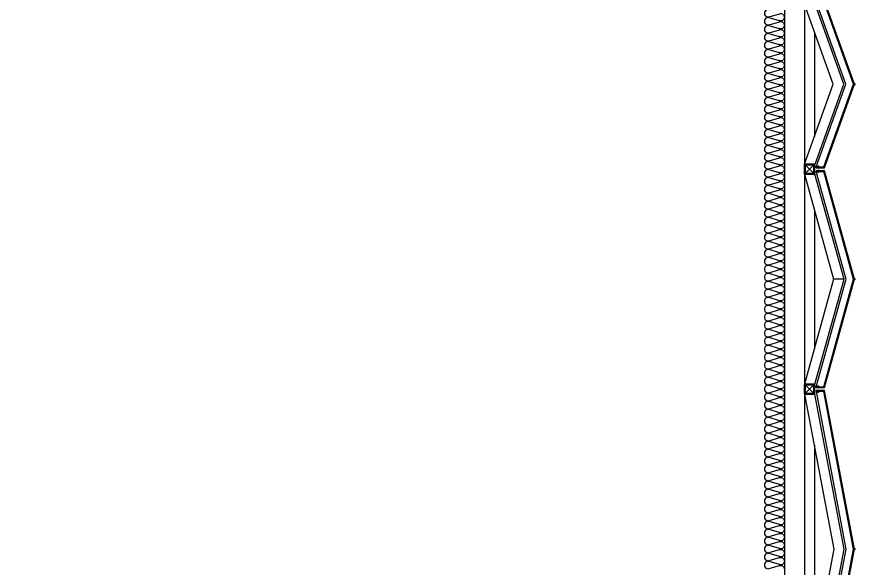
# Model space of a CAD drawing. Header units: millimetres. Extents: x -95754 to 177808, y 34455 to 150605.
# Drawn here: x 173617 to 177808, y 109509 to 112268 of the extents above; entities that cross this region are included whole.
import ezdxf

# ---------------------------------------------------------------- set-up
doc = ezdxf.new("R2010")
doc.units = ezdxf.units.MM
doc.header["$LTSCALE"] = 300
doc.linetypes.add('HID', pattern=[2.8, 1.8, -1])
for name, color, linetype in [('6FIN', 6, 'Continuous'), ('A-하지철물', 55, 'Continuous'), ('alucobond', 4, 'Continuous'), ('ISL', 251, 'Continuous'), ('mold', 4, 'Continuous'), ('SHEET', 6, 'Continuous')]:
    doc.layers.add(name, color=color, linetype=linetype)

# ---------------------------------------------------------------- blocks, each defined once
blk = doc.blocks.new('EX-850-1')
at = {"layer": '6FIN', "elevation": 0}
for points in [[(3.2, 204.1), (46.8, 204.1, 0.414214), (50, 207.3), (50, 250.9, 0.414214), (46.8, 254.1), (3.2, 254.1, 0.414214), (0, 250.9), (0, 207.3, 0.414214)], [(896.8, 204.1), (853.2, 204.1, -0.414214), (850, 207.3), (850, 250.9, -0.414214), (853.2, 254.1), (896.8, 254.1, -0.414214), (900, 250.9), (900, 207.3, -0.414214)]]:
    blk.add_lwpolyline(points, format="xyb", close=True, dxfattribs=at)
at = {"layer": 'A-하지철물'}
for p, q in [((850, 254.1), (50, 254.1)), ((710.9, 204.1), (189.1, 204.1))]:
    blk.add_line(p, q, dxfattribs=at)
at = {"layer": 'A-하지철물', "elevation": 0}
for points in [[(49.9, 254.1), (450, 110.3), (850.1, 254.1)], [(50, 204.1), (50, 200.9), (450, 57.2), (850, 200.9), (850, 204.1)]]:
    blk.add_lwpolyline(points, dxfattribs=at)
at = {"layer": 'A-하지철물'}
blk.add_circle((450, 4.1), 4.07, dxfattribs=at)
at = {"layer": 'alucobond', "color": 251, "linetype": 'HID', "ltscale": 10}
for p, q in [((30.2, 185.1), (41.5, 185.1)), ((31.5, 182.4), (31.5, 187.8)), ((31.5, 186.6), (39.5, 186.6)), ((31.5, 183.6), (39.5, 183.6)), ((32, 189.3), (32.5, 189.3)), ((32, 180.9), (32.5, 180.9)), ((32.5, 180.9), (32.5, 189.3)), ((38, 182.7), (38, 187.4)), ((39.5, 182.7), (39.5, 187.4)), ((869.8, 185.1), (858.5, 185.1)), ((860.5, 182.7), (860.5, 187.4)), ((868.5, 186.6), (860.5, 186.6)), ((868.5, 183.6), (860.5, 183.6)), ((862, 182.7), (862, 187.4)), ((867.5, 180.9), (867.5, 189.3)), ((868, 189.3), (867.5, 189.3)), ((868, 180.9), (867.5, 180.9)), ((868.5, 182.4), (868.5, 187.8))]:
    blk.add_line(p, q, dxfattribs=at)
at = {"layer": 'alucobond'}
for p, q in [((32.5, 195.1), (36.5, 195.1)), ((867.5, 195.1), (863.5, 195.1))]:
    blk.add_line(p, q, dxfattribs=at)
at = {"layer": 'alucobond', "color": 251, "linetype": 'HID', "ltscale": 10}
for points in [[(32, 189.3), (31.5, 187.8)], [(32, 180.9), (31.5, 182.4)], [(868, 189.3), (868.5, 187.8)], [(868, 180.9), (868.5, 182.4)]]:
    blk.add_lwpolyline(points, dxfattribs=at)
at = {"layer": 'alucobond', "elevation": 0}
for points in [[(32.5, 195.1), (32.5, 154.1), (450, 4.1), (867.5, 154.1), (867.5, 195.1)], [(36.5, 195.1), (36.5, 156.9), (450, 8.3), (863.5, 156.9), (863.5, 195.1)]]:
    blk.add_lwpolyline(points, dxfattribs=at)
at = {"layer": 'alucobond', "color": 251, "linetype": 'HID', "ltscale": 10, "elevation": 0}
blk.add_lwpolyline([(36.5, 195.1), (450, 46.6), (863.5, 195.1)], dxfattribs=at)
at = {"layer": 'alucobond', "color": 251, "linetype": 'HID', "ltscale": 10}
for points in [[(39.5, 186.6, -0.666667), (39.5, 183.6, -1.5)], [(860.5, 186.6, 0.666667), (860.5, 183.6, 1.5)]]:
    blk.add_lwpolyline(points, format="xyb", dxfattribs=at)
for centre, start, end in [((38.7, 187.4), 0, 180), ((38.7, 182.7), 180, 0), ((861.3, 187.4), 0, 180), ((861.3, 182.7), 180, 0)]:
    blk.add_arc(centre, 0.75, start, end, dxfattribs=at)
at = {"layer": 'mold', "color": 4}
for points in [[(25, 204.1), (25, 202.6)], [(875, 204.1), (875, 202.6)]]:
    blk.add_lwpolyline(points, dxfattribs=at)
at = {"layer": 'SHEET', "color": 8}
for p, q in [((46.8, 250.9), (3.2, 207.3)), ((3.2, 250.9), (46.8, 207.3)), ((853.2, 250.9), (896.8, 207.3)), ((896.8, 250.9), (853.2, 207.3))]:
    blk.add_line(p, q, dxfattribs=at)
at = {"layer": 'SHEET', "color": 8, "elevation": 0}
for points in [[(3.2, 207.3), (46.8, 207.3), (46.8, 250.9), (3.2, 250.9)], [(896.8, 207.3), (853.2, 207.3), (853.2, 250.9), (896.8, 250.9)]]:
    blk.add_lwpolyline(points, close=True, dxfattribs=at)
blk = doc.blocks.new('EX-1100')
at = {"layer": '6FIN', "elevation": 0}
for points in [[(3.2, 204.1), (46.8, 204.1, 0.414214), (50, 207.3), (50, 250.9, 0.414214), (46.8, 254.1), (3.2, 254.1, 0.414214), (0, 250.9), (0, 207.3, 0.414214)], [(1146.8, 204.1), (1103.2, 204.1, -0.414214), (1100, 207.3), (1100, 250.9, -0.414214), (1103.2, 254.1), (1146.8, 254.1, -0.414214), (1150, 250.9), (1150, 207.3, -0.414214)]]:
    blk.add_lwpolyline(points, format="xyb", close=True, dxfattribs=at)
at = {"layer": 'A-하지철물'}
for p, q in [((1100, 254.1), (50, 254.1)), ((923.1, 204.1), (226.9, 204.1)), ((575, 55.9), (575, 107.8))]:
    blk.add_line(p, q, dxfattribs=at)
at = {"layer": 'A-하지철물', "elevation": 0}
blk.add_lwpolyline([(1100, 201.1), (1100, 253), (575, 107.8), (50, 253), (50, 201.1), (575, 55.9)], close=True, dxfattribs=at)
at = {"layer": 'A-하지철물'}
blk.add_circle((575, 4.1), 4.07, dxfattribs=at)
at = {"layer": 'alucobond', "color": 251, "linetype": 'HID', "ltscale": 10}
for p, q in [((30.2, 185.1), (41.5, 185.1)), ((31.5, 182.4), (31.5, 187.8)), ((31.5, 186.6), (39.5, 186.6)), ((31.5, 183.6), (39.5, 183.6)), ((32, 189.3), (32.5, 189.3)), ((32, 180.9), (32.5, 180.9)), ((32.5, 180.9), (32.5, 189.3)), ((38, 182.7), (38, 187.4)), ((39.5, 182.7), (39.5, 187.4)), ((1119.8, 185.1), (1108.5, 185.1)), ((1110.5, 182.7), (1110.5, 187.4)), ((1118.5, 186.6), (1110.5, 186.6)), ((1118.5, 183.6), (1110.5, 183.6)), ((1112, 182.7), (1112, 187.4)), ((1117.5, 180.9), (1117.5, 189.3)), ((1118, 189.3), (1117.5, 189.3)), ((1118, 180.9), (1117.5, 180.9)), ((1118.5, 182.4), (1118.5, 187.8))]:
    blk.add_line(p, q, dxfattribs=at)
at = {"layer": 'alucobond'}
for p, q in [((32.5, 195.1), (36.5, 195.1)), ((1117.5, 195.1), (1113.5, 195.1))]:
    blk.add_line(p, q, dxfattribs=at)
at = {"layer": 'alucobond', "color": 251, "linetype": 'HID', "ltscale": 10, "elevation": 0}
for points in [[(32, 189.3), (31.5, 187.8)], [(32, 180.9), (31.5, 182.4)], [(36.5, 194.5), (575, 45.6), (1113.5, 194.5)], [(1118, 189.3), (1118.5, 187.8)], [(1118, 180.9), (1118.5, 182.4)]]:
    blk.add_lwpolyline(points, dxfattribs=at)
at = {"layer": 'alucobond', "elevation": 0}
for points in [[(32.5, 195.1), (32.5, 154.1), (575, 4.1), (1117.5, 154.1), (1117.5, 195.1)], [(36.5, 195.1), (36.5, 157.1), (575, 8.2), (1113.5, 157.1), (1113.5, 195.1)], [(1113.5, 195.1), (1113.5, 157.2)]]:
    blk.add_lwpolyline(points, dxfattribs=at)
at = {"layer": 'alucobond', "color": 251, "linetype": 'HID', "ltscale": 10, "elevation": 0}
for points in [[(39.5, 186.6, -0.666667), (39.5, 183.6, -1.5)], [(1110.5, 186.6, 0.666667), (1110.5, 183.6, 1.5)]]:
    blk.add_lwpolyline(points, format="xyb", dxfattribs=at)
at = {"layer": 'alucobond', "color": 251, "linetype": 'HID', "ltscale": 10}
for centre, start, end in [((38.7, 187.4), 0, 180), ((38.7, 182.7), 180, 0), ((1111.3, 187.4), 0, 180), ((1111.3, 182.7), 180, 0)]:
    blk.add_arc(centre, 0.75, start, end, dxfattribs=at)
at = {"layer": 'mold', "color": 4, "elevation": 0}
for points in [[(25, 204.1), (25, 202.6)], [(1125, 204.1), (1125, 202.6)]]:
    blk.add_lwpolyline(points, dxfattribs=at)
at = {"layer": 'SHEET', "color": 8}
for p, q in [((46.8, 250.9), (3.2, 207.3)), ((3.2, 250.9), (46.8, 207.3)), ((1103.2, 250.9), (1146.8, 207.3)), ((1146.8, 250.9), (1103.2, 207.3))]:
    blk.add_line(p, q, dxfattribs=at)
at = {"layer": 'SHEET', "color": 8, "elevation": 0}
for points in [[(3.2, 207.3), (46.8, 207.3), (46.8, 250.9), (3.2, 250.9)], [(1146.8, 207.3), (1103.2, 207.3), (1103.2, 250.9), (1146.8, 250.9)]]:
    blk.add_lwpolyline(points, close=True, dxfattribs=at)
blk = doc.blocks.new('EX-1600')
at = {"layer": '6FIN', "elevation": 0}
for points in [[(3.2, 204.1), (46.8, 204.1, 0.414214), (50, 207.3), (50, 250.9, 0.414214), (46.8, 254.1), (3.2, 254.1, 0.414214), (0, 250.9), (0, 207.3, 0.414214)], [(1646.8, 204.1), (1603.2, 204.1, -0.414214), (1600, 207.3), (1600, 250.9, -0.414214), (1603.2, 254.1), (1646.8, 254.1, -0.414214), (1650, 250.9), (1650, 207.3, -0.414214)]]:
    blk.add_lwpolyline(points, format="xyb", close=True, dxfattribs=at)
at = {"layer": 'A-하지철물'}
for p, q in [((1600, 254.1), (50, 254.1)), ((1344, 204.1), (306, 204.1))]:
    blk.add_line(p, q, dxfattribs=at)
at = {"layer": 'A-하지철물', "elevation": 0}
for points in [[(41.9, 254.1), (825, 105.8), (1608.1, 254.1)], [(50, 204.1), (50, 201.6), (825, 55), (1600, 201.6), (1600, 204.1)]]:
    blk.add_lwpolyline(points, dxfattribs=at)
at = {"layer": 'A-하지철물'}
blk.add_circle((825, 4.1), 4.07, dxfattribs=at)
at = {"layer": 'alucobond', "color": 251, "linetype": 'HID', "ltscale": 10}
for p, q in [((30.2, 185.1), (41.5, 185.1)), ((31.5, 182.4), (31.5, 187.8)), ((31.5, 186.6), (39.5, 186.6)), ((31.5, 183.6), (39.5, 183.6)), ((32, 189.3), (32.5, 189.3)), ((32, 180.9), (32.5, 180.9)), ((32.5, 180.9), (32.5, 189.3)), ((38, 182.7), (38, 187.4)), ((39.5, 182.7), (39.5, 187.4)), ((1619.8, 185.1), (1608.5, 185.1)), ((1610.5, 182.7), (1610.5, 187.4)), ((1618.5, 186.6), (1610.5, 186.6)), ((1618.5, 183.6), (1610.5, 183.6)), ((1612, 182.7), (1612, 187.4)), ((1617.5, 180.9), (1617.5, 189.3)), ((1618, 189.3), (1617.5, 189.3)), ((1618, 180.9), (1617.5, 180.9)), ((1618.5, 182.4), (1618.5, 187.8))]:
    blk.add_line(p, q, dxfattribs=at)
at = {"layer": 'alucobond'}
for p, q in [((32.5, 195.1), (36.5, 195.1)), ((1617.5, 195.1), (1613.5, 195.1))]:
    blk.add_line(p, q, dxfattribs=at)
at = {"layer": 'alucobond', "color": 251, "linetype": 'HID', "ltscale": 10}
for points in [[(32, 189.3), (31.5, 187.8)], [(32, 180.9), (31.5, 182.4)]]:
    blk.add_lwpolyline(points, dxfattribs=at)
at = {"layer": 'alucobond', "elevation": 0}
for points in [[(32.5, 195.1), (32.5, 154.1), (825, 4.1), (1617.5, 154.1), (1617.5, 195.1)], [(36.5, 195.1), (36.5, 157.4), (825, 8.1), (1613.5, 157.4), (1613.5, 195.1)]]:
    blk.add_lwpolyline(points, dxfattribs=at)
at = {"layer": 'alucobond', "color": 251, "linetype": 'HID', "ltscale": 10, "elevation": 0}
for points in [[(36.5, 194), (825, 44.8), (1613.5, 194)], [(1618, 189.3), (1618.5, 187.8)], [(1618, 180.9), (1618.5, 182.4)]]:
    blk.add_lwpolyline(points, dxfattribs=at)
at = {"layer": 'alucobond', "color": 251, "linetype": 'HID', "ltscale": 10}
blk.add_lwpolyline([(39.5, 186.6, -0.666667), (39.5, 183.6, -1.5)], format="xyb", dxfattribs=at)
at = {"layer": 'alucobond', "color": 251, "linetype": 'HID', "ltscale": 10, "elevation": 0}
blk.add_lwpolyline([(1610.5, 186.6, 0.666667), (1610.5, 183.6, 1.5)], format="xyb", dxfattribs=at)
at = {"layer": 'alucobond', "color": 251, "linetype": 'HID', "ltscale": 10}
for centre, start, end in [((38.7, 187.4), 0, 180), ((38.7, 182.7), 180, 0), ((1611.3, 187.4), 0, 180), ((1611.3, 182.7), 180, 0)]:
    blk.add_arc(centre, 0.75, start, end, dxfattribs=at)
at = {"layer": 'mold', "color": 4}
blk.add_lwpolyline([(25, 204.1), (25, 202.6)], dxfattribs=at)
at = {"layer": 'mold', "color": 4, "elevation": 0}
blk.add_lwpolyline([(1625, 204.1), (1625, 202.6)], dxfattribs=at)
at = {"layer": 'SHEET', "color": 8}
for p, q in [((46.8, 250.9), (3.2, 207.3)), ((3.2, 250.9), (46.8, 207.3)), ((1603.2, 250.9), (1646.8, 207.3)), ((1646.8, 250.9), (1603.2, 207.3))]:
    blk.add_line(p, q, dxfattribs=at)
at = {"layer": 'SHEET', "color": 8, "elevation": 0}
for points in [[(3.2, 207.3), (46.8, 207.3), (46.8, 250.9), (3.2, 250.9)], [(1646.8, 207.3), (1603.2, 207.3), (1603.2, 250.9), (1646.8, 250.9)]]:
    blk.add_lwpolyline(points, close=True, dxfattribs=at)

msp = doc.modelspace()

# ---------------------------------------------------------------- linework, layer by layer
at = {"layer": 'ISL', "elevation": 0}
msp.add_lwpolyline([(177453.6, 135425), (177453.6, 107105), (92053.6, 107105), (92053.6, 121780)], dxfattribs=at)
msp.add_lwpolyline([(177377.8, 112302.7, 1.372593), (177377.8, 112267.3), (177429.3, 112282.7, -0.509267), (177453.6, 112265, -0.509267), (177429.3, 112247.3), (177377.8, 112262.7, 1.372593), (177377.8, 112227.3), (177429.3, 112242.7, -0.509267), (177453.6, 112225, -0.509267), (177429.3, 112207.3), (177377.8, 112222.7, 1.372593), (177377.8, 112187.3), (177429.3, 112202.7, -0.509267), (177453.6, 112185, -0.509267), (177429.3, 112167.3), (177377.8, 112182.7, 1.372593), (177377.8, 112147.3), (177429.3, 112162.7, -0.509267), (177453.6, 112145, -0.509267), (177429.3, 112127.3), (177377.8, 112142.7, 1.372593), (177377.8, 112107.3), (177429.3, 112122.7, -0.509267), (177453.6, 112105, -0.509267), (177429.3, 112087.3), (177377.8, 112102.7, 1.372593), (177377.8, 112067.3), (177429.3, 112082.7, -0.509267), (177453.6, 112065, -0.509267), (177429.3, 112047.3), (177377.8, 112062.7, 1.372593), (177377.8, 112027.3), (177429.3, 112042.7, -0.509267), (177453.6, 112025, -0.509267), (177429.3, 112007.3), (177377.8, 112022.7, 1.372593), (177377.8, 111987.3), (177429.3, 112002.7, -0.509267), (177453.6, 111985, -0.509267), (177429.3, 111967.3), (177377.8, 111982.7, 1.372593), (177377.8, 111947.3), (177429.3, 111962.7, -0.509267), (177453.6, 111945, -0.509267), (177429.3, 111927.3), (177377.8, 111942.7, 1.372593), (177377.8, 111907.3), (177429.3, 111922.7, -0.509267), (177453.6, 111905, -0.509267), (177429.3, 111887.3), (177377.8, 111902.7, 1.372593), (177377.8, 111867.3), (177429.3, 111882.7, -0.509267), (177453.6, 111865, -0.509267), (177429.3, 111847.3), (177377.8, 111862.7, 1.372593), (177377.8, 111827.3), (177429.3, 111842.7, -0.509267), (177453.6, 111825, -0.509267), (177429.3, 111807.3), (177377.8, 111822.7, 1.372593), (177377.8, 111787.3), (177429.3, 111802.7, -0.509267), (177453.6, 111785, -0.509267), (177429.3, 111767.3), (177377.8, 111782.7, 1.372593), (177377.8, 111747.3), (177429.3, 111762.7, -0.509267), (177453.6, 111745, -0.509267), (177429.3, 111727.3), (177377.8, 111742.7, 1.372593), (177377.8, 111707.3), (177429.3, 111722.7, -0.509267), (177453.6, 111705, -0.509267), (177429.3, 111687.3), (177377.8, 111702.7, 1.372593), (177377.8, 111667.3), (177429.3, 111682.7, -0.509267), (177453.6, 111665, -0.509267), (177429.3, 111647.3), (177377.8, 111662.7, 1.372593), (177377.8, 111627.3), (177429.3, 111642.7, -0.509267), (177453.6, 111625, -0.509267), (177429.3, 111607.3), (177377.8, 111622.7, 1.372593), (177377.8, 111587.3), (177429.3, 111602.7, -0.509267), (177453.6, 111585, -0.509267), (177429.3, 111567.3), (177377.8, 111582.7, 1.372593), (177377.8, 111547.3), (177429.3, 111562.7, -0.509267), (177453.6, 111545, -0.509267), (177429.3, 111527.3), (177377.8, 111542.7, 1.372593), (177377.8, 111507.3), (177429.3, 111522.7, -0.509267), (177453.6, 111505, -0.509267), (177429.3, 111487.3), (177377.8, 111502.7, 1.372593), (177377.8, 111467.3), (177429.3, 111482.7, -0.509267), (177453.6, 111465, -0.509267), (177429.3, 111447.3), (177377.8, 111462.7, 1.372593), (177377.8, 111427.3), (177429.3, 111442.7, -0.509267), (177453.6, 111425, -0.509267), (177429.3, 111407.3), (177377.8, 111422.7, 1.372593), (177377.8, 111387.3), (177429.3, 111402.7, -0.509267), (177453.6, 111385, -0.509267), (177429.3, 111367.3), (177377.8, 111382.7, 1.372593), (177377.8, 111347.3), (177429.3, 111362.7, -0.509267), (177453.6, 111345, -0.509267), (177429.3, 111327.3), (177377.8, 111342.7, 1.372593), (177377.8, 111307.3), (177429.3, 111322.7, -0.509267), (177453.6, 111305, -0.509267), (177429.3, 111287.3), (177377.8, 111302.7, 1.372593), (177377.8, 111267.3), (177429.3, 111282.7, -0.509267), (177453.6, 111265, -0.509267), (177429.3, 111247.3), (177377.8, 111262.7, 1.372593), (177377.8, 111227.3), (177429.3, 111242.7, -0.509267), (177453.6, 111225, -0.509267), (177429.3, 111207.3), (177377.8, 111222.7, 1.372593), (177377.8, 111187.3), (177429.3, 111202.7, -0.509267), (177453.6, 111185, -0.509267), (177429.3, 111167.3), (177377.8, 111182.7, 1.372593), (177377.8, 111147.3), (177429.3, 111162.7, -0.509267), (177453.6, 111145, -0.509267), (177429.3, 111127.3), (177377.8, 111142.7, 1.372593), (177377.8, 111107.3), (177429.3, 111122.7, -0.509267), (177453.6, 111105, -0.509267), (177429.3, 111087.3), (177377.8, 111102.7, 1.372593), (177377.8, 111067.3), (177429.3, 111082.7, -0.509267), (177453.6, 111065, -0.509267), (177429.3, 111047.3), (177377.8, 111062.7, 1.372593), (177377.8, 111027.3), (177429.3, 111042.7, -0.509267), (177453.6, 111025, -0.509267), (177429.3, 111007.3), (177377.8, 111022.7, 1.372593), (177377.8, 110987.3), (177429.3, 111002.7, -0.509267), (177453.6, 110985, -0.509267), (177429.3, 110967.3), (177377.8, 110982.7, 1.372593), (177377.8, 110947.3), (177429.3, 110962.7, -0.509267), (177453.6, 110945, -0.509267), (177429.3, 110927.3), (177377.8, 110942.7, 1.372593), (177377.8, 110907.3), (177429.3, 110922.7, -0.509267), (177453.6, 110905, -0.509267), (177429.3, 110887.3), (177377.8, 110902.7, 1.372593), (177377.8, 110867.3), (177429.3, 110882.7, -0.509267), (177453.6, 110865, -0.509267), (177429.3, 110847.3), (177377.8, 110862.7, 1.372593), (177377.8, 110827.3), (177429.3, 110842.7, -0.509267), (177453.6, 110825, -0.509267), (177429.3, 110807.3), (177377.8, 110822.7, 1.372593), (177377.8, 110787.3), (177429.3, 110802.7, -0.509267), (177453.6, 110785, -0.509267), (177429.3, 110767.3), (177377.8, 110782.7, 1.372593), (177377.8, 110747.3), (177429.3, 110762.7, -0.509267), (177453.6, 110745, -0.509267), (177429.3, 110727.3), (177377.8, 110742.7, 1.372593), (177377.8, 110707.3), (177429.3, 110722.7, -0.509267), (177453.6, 110705, -0.509267), (177429.3, 110687.3), (177377.8, 110702.7, 1.372593), (177377.8, 110667.3), (177429.3, 110682.7, -0.509267), (177453.6, 110665, -0.509267), (177429.3, 110647.3), (177377.8, 110662.7, 1.372593), (177377.8, 110627.3), (177429.3, 110642.7, -0.509267), (177453.6, 110625, -0.509267), (177429.3, 110607.3), (177377.8, 110622.7, 1.372593), (177377.8, 110587.3), (177429.3, 110602.7, -0.509267), (177453.6, 110585, -0.509267), (177429.3, 110567.3), (177377.8, 110582.7, 1.372593), (177377.8, 110547.3), (177429.3, 110562.7, -0.509267), (177453.6, 110545, -0.509267), (177429.3, 110527.3), (177377.8, 110542.7, 1.372593), (177377.8, 110507.3), (177429.3, 110522.7, -0.509267), (177453.6, 110505, -0.509267), (177429.3, 110487.3), (177377.8, 110502.7, 1.372593), (177377.8, 110467.3), (177429.3, 110482.7, -0.509267), (177453.6, 110465, -0.509267), (177429.3, 110447.3), (177377.8, 110462.7, 1.372593), (177377.8, 110427.3), (177429.3, 110442.7, -0.509267), (177453.6, 110425, -0.509267), (177429.3, 110407.3), (177377.8, 110422.7, 1.372593), (177377.8, 110387.3), (177429.3, 110402.7, -0.509267), (177453.6, 110385, -0.509267), (177429.3, 110367.3), (177377.8, 110382.7, 1.372593), (177377.8, 110347.3), (177429.3, 110362.7, -0.509267), (177453.6, 110345, -0.509267), (177429.3, 110327.3), (177377.8, 110342.7, 1.372593), (177377.8, 110307.3), (177429.3, 110322.7, -0.509267), (177453.6, 110305, -0.509267), (177429.3, 110287.3), (177377.8, 110302.7, 1.372593), (177377.8, 110267.3), (177429.3, 110282.7, -0.509267), (177453.6, 110265, -0.509267), (177429.3, 110247.3), (177377.8, 110262.7, 1.372593), (177377.8, 110227.3), (177429.3, 110242.7, -0.509267), (177453.6, 110225, -0.509267), (177429.3, 110207.3), (177377.8, 110222.7, 1.372593), (177377.8, 110187.3), (177429.3, 110202.7, -0.509267), (177453.6, 110185, -0.509267), (177429.3, 110167.3), (177377.8, 110182.7, 1.372593), (177377.8, 110147.3), (177429.3, 110162.7, -0.509267), (177453.6, 110145, -0.509267), (177429.3, 110127.3), (177377.8, 110142.7, 1.372593), (177377.8, 110107.3), (177429.3, 110122.7, -0.509267), (177453.6, 110105, -0.509267), (177429.3, 110087.3), (177377.8, 110102.7, 1.372593), (177377.8, 110067.3), (177429.3, 110082.7, -0.509267), (177453.6, 110065, -0.509267), (177429.3, 110047.3), (177377.8, 110062.7, 1.372593), (177377.8, 110027.3), (177429.3, 110042.7, -0.509267), (177453.6, 110025, -0.509267), (177429.3, 110007.3), (177377.8, 110022.7, 1.372593), (177377.8, 109987.3), (177429.3, 110002.7, -0.509267), (177453.6, 109985, -0.509267), (177429.3, 109967.3), (177377.8, 109982.7, 1.372593), (177377.8, 109947.3), (177429.3, 109962.7, -0.509267), (177453.6, 109945, -0.509267), (177429.3, 109927.3), (177377.8, 109942.7, 1.372593), (177377.8, 109907.3), (177429.3, 109922.7, -0.509267), (177453.6, 109905, -0.509267), (177429.3, 109887.3), (177377.8, 109902.7, 1.372593), (177377.8, 109867.3), (177429.3, 109882.7, -0.509267), (177453.6, 109865, -0.509267), (177429.3, 109847.3), (177377.8, 109862.7, 1.372593), (177377.8, 109827.3), (177429.3, 109842.7, -0.509267), (177453.6, 109825, -0.509267), (177429.3, 109807.3), (177377.8, 109822.7, 1.372593), (177377.8, 109787.3), (177429.3, 109802.7, -0.509267), (177453.6, 109785, -0.509267), (177429.3, 109767.3), (177377.8, 109782.7, 1.372593), (177377.8, 109747.3), (177429.3, 109762.7, -0.509267), (177453.6, 109745, -0.509267), (177429.3, 109727.3), (177377.8, 109742.7, 1.372593), (177377.8, 109707.3), (177429.3, 109722.7, -0.509267), (177453.6, 109705, -0.509267), (177429.3, 109687.3), (177377.8, 109702.7, 1.372593), (177377.8, 109667.3), (177429.3, 109682.7, -0.509267), (177453.6, 109665, -0.509267), (177429.3, 109647.3), (177377.8, 109662.7, 1.372593), (177377.8, 109627.3), (177429.3, 109642.7, -0.509267), (177453.6, 109625, -0.509267), (177429.3, 109607.3), (177377.8, 109622.7, 1.372593), (177377.8, 109587.3), (177429.3, 109602.7, -0.509267), (177453.6, 109585, -0.509267), (177429.3, 109567.3), (177377.8, 109582.7, 1.372593), (177377.8, 109547.3), (177429.3, 109562.7, -0.509267), (177453.6, 109545, -0.509267), (177429.3, 109527.3), (177377.8, 109542.7, 1.372593), (177377.8, 109507.3), (177429.3, 109522.7, -0.509267), (177453.6, 109505, -0.509267)], format="xyb", dxfattribs=at)

# ---------------------------------------------------------------- block references
at = {"layer": 'A-하지철물', "rotation": 90}
for name, p in [('EX-850-1', (177807.6, 111480)), ('EX-1100', (177807.6, 110380)), ('EX-1600', (177807.6, 108780))]:
    msp.add_blockref(name, p, dxfattribs=at)

doc.saveas('drawing.dxf')
